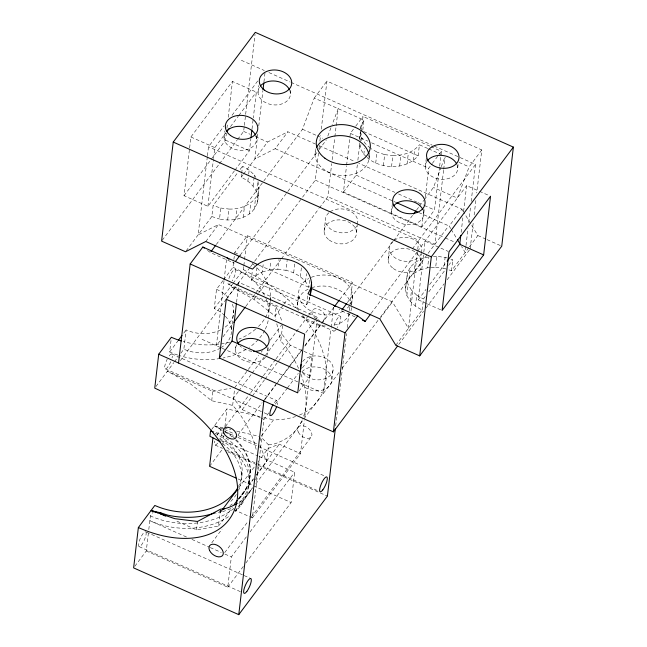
<?xml version="1.0" encoding="UTF-8"?>
<svg xmlns="http://www.w3.org/2000/svg" width="647" height="647" viewBox="0 0 647 647"><rect width="100%" height="100%" fill="white"/><g stroke="black" fill="none" stroke-linecap="round" stroke-linejoin="round"><path stroke-width="0.49" stroke-dasharray="3.23 2.43" d="M220.36 510.103L218.476 526.1L196.534 529.885L174.739 520.188M249.645 516.686L252.419 517.915L263.96 419.321L268.772 412.883M234.392 170.897L207.905 206.312L184.015 195.685L189.506 148.931M189.62 147.937L190.905 136.994L232.443 81.457L256.341 92.076L253.3 117.948M134.827 566.279L146.279 550.961L148.349 533.387M148.802 529.481L150.395 515.926L153.654 511.575M177.731 355.049A67.83 49.69 6.7 0 1 169.66 351.944L171.269 338.252M176.364 376.158L176.477 375.244M180.917 353.125L183.861 349.194L186.126 329.93A32.56 23.85 6.7 0 0 221.994 329.169M207.323 156.776L198.16 234.821L218.476 224.549L392.446 301.914L408.451 328.328L417.622 250.292M207.444 155.781L208.496 146.772L224.194 125.793M207.905 206.312L213.405 159.558M213.518 158.564L214.804 147.621L225.641 133.128M186.093 250.947L211.836 216.527L213.122 205.528L237.708 172.652M224.064 137.9L224.889 130.896M211.1 159.469L225.544 140.148L226.361 133.185M226.951 128.211L227.534 123.237M228.237 117.269L232.443 81.457M257.999 181.572C259.803 192.474 259.148 206.563 249.499 213.882C240.789 219.875 229.701 221.096 219.511 219.05L220.797 208.043L213.122 205.528M224.735 315.631A32.56 23.85 6.7 0 0 214.254 308.554L216.51 289.298L222.98 280.644M227.663 220.061L228.957 209.054C242.285 209.685 259.212 201.969 259.164 186.74M224.032 280.669L216.389 345.7L220.004 340.872M224.145 279.674L226.499 259.665M196.534 529.885L197.521 521.458M211.706 400.736L212.806 391.395L167.395 371.208L190.622 384.035L211.706 400.736L232.653 405.394L236.81 410.012A103.099 64.603 36.8 0 1 256.455 450.797M237.619 139.469L243.652 131.398L244.242 126.4M244.356 125.397L245.537 115.392M245.65 114.39L255.055 34.348M235.734 219.495L237.028 208.488M257.87 197.739C257.037 188.22 249.483 181.071 241.21 177.246L241.566 174.245M241.679 173.242L242.504 166.239L249.176 170.096L254.392 175.038L255.856 177.464M213.373 434.121L213.712 431.266A67.83 49.69 6.7 0 1 237.498 505.121M211.634 429.519L227.016 408.864L259.94 416.652M223.571 279.86L232.977 267.284L233.777 260.434M233.899 259.455L234.699 252.605L247.364 235.678L352.51 282.432L349.922 304.502M234.998 170.096L249.443 150.775L250.85 138.838M252.015 128.89L253.187 118.943M243.183 217.384L244.477 206.377M257.999 92.521L258.824 85.517M247.882 181.103L248.594 175.102M248.707 174.1L249.176 170.096M231.489 329.76L233.753 310.495M236.576 302.278L238.913 282.375L317.297 317.232L317.07 319.222M256.495 138.781L256.964 134.778M257.821 133.945L254.886 158.96L275.201 148.689L287.866 131.762L315.485 144.038M258.768 125.939L262.876 90.928M263.936 81.918L265.108 71.914M249.499 213.882L250.785 202.875M253.106 186.037L254.045 178.038M254.158 177.035L254.392 175.038M222.843 444.424L223.886 435.536M224.93 426.648L227.016 408.864M233.122 283.313L243.377 269.605L243.725 266.613M243.846 265.618L244.429 260.628M244.55 259.625L247.364 235.678M235.443 349.962L236.026 344.956M254.247 209.216L255.533 198.208M256.511 191.714L257.805 180.707M232.653 405.394L234.635 388.532M257.102 203.708L258.396 192.709M309.808 297.305L309.549 299.294L306.694 304.794L251.246 280.143L252.427 270.139M251.246 280.143L255.994 275.476L256.94 267.478M255.994 275.476L262.31 271.975L263.369 262.965M146.279 550.961L227.776 587.201L231.335 556.938L246.41 536.775M241.517 475.213L242.148 469.819M241.242 504.927L241.8 500.163M242.431 494.769L242.528 493.928M290.43 93.403L290.907 89.399M262.31 271.975L269.759 269.864L270.81 260.862M249.063 480.203L249.621 475.432M250.26 470.037L250.357 469.196M268.885 311.458L270.608 296.779M267.874 350.844L268.343 346.841M269.759 269.864L277.83 269.298L279.003 259.293M260.401 440.542L260.733 437.728M283.467 304.777L275.024 316.068L253.939 299.367L230.712 286.54L276.115 306.735L275.024 316.068L275.905 319.909M309.784 280.288L308.959 287.292C304.777 278.105 295.485 272.622 285.982 270.309L287.163 260.304M256.366 475.424L266.588 461.756L268.57 444.885L261.485 437.469M298.55 368.426A103.099 64.603 36.8 0 0 284.931 345.668L280.774 341.05L282.755 324.187M293.657 272.824L294.717 263.822M300.337 276.69L301.51 266.685M297.321 305.271L298.607 294.264M314.984 154.868L315.687 148.859M302.586 197.133L315.299 180.141L318.47 153.129M318.939 149.125L319.294 146.125M319.877 141.119L320.588 135.118M321.292 129.117L326.929 81.093L481.789 149.95L476.734 192.976M305.554 281.623L306.492 273.616M306.694 304.794L307.867 294.789M309.549 299.294L309.784 297.288M245.868 563.011L291.093 502.533L294.652 472.27L258.937 456.394M319.392 207.97L327.827 196.696L331.701 163.675M332.17 159.68L334.758 137.665M334.879 136.663L336.052 126.658M336.165 125.664L338.171 108.647L332.097 124.734M324.082 231.432L325.376 220.425M252.419 517.915L300.491 453.628L304.349 420.817M304.818 416.838L312.08 354.977L290.325 345.304L281.631 333.715L264.793 356.23M298.946 391.249L310.406 375.931L316.949 320.216M439.531 167.209L434.501 209.984L421.836 226.919L343.452 192.062L346.493 166.198M346.614 165.203L350.35 133.371L355.171 126.917M300.378 383.048L323.451 393.311L331.094 328.28M331.207 327.277L333.561 307.268M359.408 139.606L360.646 129.635M360.767 128.632L361.115 125.631L363.978 120.132L314.272 98.029L302.489 129.238L263.927 180.804M331.919 379.32L333.213 368.321M343.452 192.062L356.117 175.135L357.403 164.192M357.872 160.213L359.861 143.294M359.975 142.3L361.147 132.352M361.261 131.357L363.016 116.436L430.328 146.368M366.428 156.776L363.824 154.31L360.419 148.632L360.889 144.629M361.358 140.625L361.705 137.625L360.347 131.6M362.797 130.136L363.978 120.132M363.824 154.31L364.528 148.3M356.513 232.313L357.338 225.31M357.451 224.307L357.807 221.306A16.28 11.921 6.7 0 0 347.253 209.96A16.28 11.921 6.7 0 0 329.711 212.079M335.656 425.896L346.501 333.593M347.204 327.576L349.097 311.522M349.21 310.52L349.801 305.505M351.604 304.745L352.664 295.736M369.041 156.339L369.275 154.334M427.716 148.47L419.418 144.782L418.124 155.79C406.098 169.805 383.428 169.312 369.041 159.243L369.744 153.242M375.713 163.101L377.007 152.094L371.168 148.721M383.388 165.624L384.682 154.617L377.007 152.094M391.54 166.635L392.834 155.628C402.66 155.701 413.037 152.652 419.418 144.782M391.346 212.281L392.405 203.279M388.127 259.908L389.421 248.901M399.62 166.069L400.914 155.062M407.068 163.958L408.362 152.951M413.376 160.448L414.67 149.441M395.794 345.263L422.127 310.042L415.455 306.185L410.238 301.243L406.834 295.574L405.467 289.549L407.537 272.573L410.392 267.065L415.139 262.407L421.448 258.897L427.966 257.053M406.834 295.574L408.128 284.567L406.761 278.542L407.537 272.573M405.467 289.549L406.243 283.58L409.098 278.073L410.392 267.065M425.281 166.902L426.462 156.898M410.238 301.243L411.532 290.244L408.128 284.567M409.098 278.073L413.845 273.406L415.139 262.407M417.744 249.289L418.795 240.288L208.496 146.772M421.836 226.919L423.947 209.013M425.346 197.076L428.735 168.22L431.751 164.192M423.777 213.17L424.367 208.164M420.558 260.79L421.383 253.786M421.504 252.791L421.852 249.791A16.28 11.921 6.7 0 0 411.298 238.444A16.28 11.921 6.7 0 0 393.756 240.555M415.455 306.185L416.749 295.178L411.532 290.244M413.845 273.406L420.154 269.904L421.448 258.897M426.478 303.508L418.205 299.828L423.704 253.066M423.817 252.071L425.103 241.129L448.08 251.351M422.127 310.042L423.421 299.035L425.225 296.633M420.154 269.904L427.602 267.793L428.896 256.786M439.645 166.214L440.93 155.272M441.044 154.277L441.4 151.293L431.25 146.78M443.583 170.266L434.881 244.299L327.827 196.696M443.696 169.263L445.112 157.261M431.193 267.543L435.682 267.227L436.976 256.22L447.045 257.862M468.8 247.631L451.509 270.753L443.834 268.238L445.128 257.231M457.72 167.791L458.189 163.788M451.509 270.753L452.803 259.754L450.886 259.123M461.141 232.346L463.017 216.43M463.6 211.456L466.641 185.592L478.586 190.905M465.889 246.467L465.185 252.467L461.57 246.507M466.01 245.464L468.007 228.456M468.711 222.455L470.474 207.444M471.178 201.443L475.529 164.427L433.102 145.559M470.151 248.998L473.442 220.983M474.146 214.982L475.909 199.972M360.735 128.616L361.115 125.631M359.57 138.628L359.829 136.638L361.463 133.492M327.819 136.08L331.741 125.672M424.408 199.551L433.45 187.468L440.947 167.605M441.303 166.659L445.225 156.259M481.789 149.95L469.124 166.886L457.348 198.095L433.45 187.468M232.038 115.303L257.991 80.6M230.453 126.691L238.282 116.225M238.88 115.425L256.341 92.076M184.015 195.685L210.501 160.27M162.203 240.32L218.912 164.475M219.519 163.675L237.012 140.278M240.102 169.449L242.504 166.239M241.21 177.246L242.997 174.86M243.587 174.067L267.551 142.025L287.866 131.762M205.811 241.485L218.476 224.549M314.272 98.029L326.929 81.093M216.333 244.453L263.329 181.605M240.231 255.08L287.228 192.232M287.826 191.423L318.559 150.339M319.157 149.53L326.387 139.865M169.66 351.944L177.893 340.937M183.772 333.076L186.126 329.93M155.943 386.526L173.865 362.555M174.455 361.77L177.982 357.055M214.254 308.554L232.524 284.122M180.351 360.589L226.345 299.092M226.951 298.283L237.231 284.526M237.837 283.718L249.944 267.534M250.551 266.726L254.182 261.865M254.781 261.056L301.987 197.942M226.256 299.31L235.904 286.411M236.503 285.602L238.913 282.375M355.777 126.116L363.016 116.436M223.013 336.844L232.653 323.953M245.909 306.233L254.942 294.159M255.541 293.35L280.838 259.52M281.445 258.711L318.785 208.779M253.939 299.367L258.161 293.722M258.76 292.913L266.604 282.432L287.68 299.14A103.099 64.603 36.8 0 1 298.971 310.867M284.065 303.977L287.68 299.14M234.74 387.61L258.8 355.438M261.202 352.219L262.407 350.617M270.228 340.16L281.655 324.875M238.322 391.621L233.51 398.059L242.213 409.648L260.337 417.703M238.929 390.82L251.554 373.926M252.16 373.125L264.186 357.039M225.415 426.527L250.138 393.465M250.745 392.656L262.803 376.53M263.402 375.729L275.468 359.603M276.067 358.794L308.029 316.06M308.627 315.251L312.25 310.414M242.213 409.648L251.837 396.773M252.435 395.972L264.461 379.886M265.068 379.085L290.325 345.304M305.845 332.55L315.493 319.65M316.092 318.842L317.297 317.232M432.35 163.384L438.383 155.32M438.981 154.52L441.4 151.293M209.596 466.301L222.261 449.366M238.031 434.93L262.148 402.677M264.566 399.458L289.888 365.587M290.495 364.779L301.947 349.461M304.963 345.433L324.859 318.825M264.477 400.153L275.929 384.836M276.536 384.027L288.594 367.9M289.193 367.092L301.858 350.164M304.874 346.129L321.155 324.357M321.761 323.557L333.82 307.43M339.845 299.367L352.51 282.432M347.285 302.683L393.077 241.452M393.683 240.644L412.964 214.861M416.579 210.024L418.989 206.805M419.588 205.997L423.809 200.36M275.396 404.035L286.823 388.758M287.422 387.949L298.251 373.473M302.456 367.844L312.08 354.977M261.445 435.989L273.503 419.863A103.099 64.603 36.8 0 0 295.606 416.514M412.365 248.885L475.529 164.427M221.881 510.313L220.077 512.723L231.189 508.477L233.033 509.302M238.711 487.814L254.934 466.115M257.935 462.095L268.157 448.436L279.269 444.19L300.491 453.628M371.184 313.31L416.975 252.079M417.582 251.271L466.641 185.592M238.403 498.837L253.43 478.748M256.43 474.728L279.269 444.19M218.476 526.1L232.305 507.596M238.322 499.557L253.357 479.443M235.128 510.904L252.403 487.789A103.099 64.603 36.8 0 1 237.36 503.293M300.523 423.445L320.783 396.352M323.451 393.311L339.109 372.365M342.126 368.337L378.269 320.014M380.671 316.795L447.546 227.372M211.779 542.809L222.026 529.1M235.298 511.365L252.176 488.784M255.8 483.948L298.008 427.505M379.781 318.842L392.446 301.914M450.724 228.609L449.18 226.054L461.837 209.118L358.745 163.279M224.695 552.627L248.205 521.175M251.222 517.147L311.522 436.515M418.205 299.828L426.033 289.363M429.648 284.534L446.503 261.995M428.824 291.821L445.605 269.37M448.606 265.367L452.803 259.754M250.025 531.939L294.652 472.27M469.407 246.822L477.85 235.54L463.907 212.523M398.746 344.479L423.559 311.304M425.977 308.069L444.133 283.798M447.158 279.747L469.544 249.807M227.776 587.201L243.458 566.238M212.806 391.395L230.922 388.273M268.57 444.885L273.349 444.238A103.099 64.603 36.8 0 0 302.198 420.057M433.385 256.471L436.976 256.22M427.602 267.793L430.295 267.607M384.682 154.617L392.834 155.628M220.797 208.043L228.957 209.054M435.682 267.227L443.834 268.238M277.83 269.298L285.982 270.309M263.814 417.574L273.503 419.863M214.351 425.799L223.069 427.861M224.04 428.088L230.817 429.697M236.632 431.072L258.905 436.337M211.836 216.527L219.511 219.05M223.522 429.066L214.335 425.944M241.331 60.292L264.308 70.507M268.917 72.553L290.131 81.991M291.053 82.395L432.18 145.146M428.637 148.883L441.537 154.617M459.014 162.389L469.124 166.886M363.59 131.535L418.124 155.79M350.35 133.371L367.868 141.159M371.564 142.801L428.735 168.22M479.508 191.31L489.617 195.806M302.489 129.238L316.278 135.369M317.2 135.773L322.716 138.232M319.165 145.672L355.066 161.637M356.117 175.135L394.848 192.353M398.536 193.995L413.296 200.554M414.217 200.966L416.983 202.196M417.905 202.608L423.437 205.067M424.359 205.479L434.501 209.984M243.652 131.398L250.09 134.261M255.597 136.711L267.551 142.025M477.85 235.54L486.123 239.212M487.037 239.625L501.748 246.159M275.201 148.689L393.028 201.08M393.95 201.492L395.786 202.309M418.803 212.548L449.18 226.054M225.544 140.148L249.443 150.775M315.299 180.141L444.343 237.522M445.265 237.934L453.563 241.622M190.905 136.994L214.804 147.621M427.4 303.912L442.103 310.455M259.196 265.221L309.824 287.737M355.049 316.868L341.26 310.738L339.02 309.096M234.99 269.427L340.136 316.181M228.698 284.397L333.852 331.151M302.109 372.235L310.406 375.931M202.05 339.327L221.007 347.754M221.929 348.167L226.539 350.221M227.469 350.625L299.456 382.636M171.69 353.925L276.843 400.679M165.406 368.887L263.175 412.365M264.097 412.778L270.559 415.649M261.242 418.108L263.96 419.321M224.428 429.462L234.416 433.911M238.056 435.528L257.126 444.004M225.14 431.743L237.134 437.073M238.056 437.485L324.754 476.038M219.559 438.884L258.024 455.981M215.16 445.063L222.544 448.347M226.232 449.988L318.47 491M227.793 451.824L257.312 464.95M258.234 465.363L327.406 496.12M237.983 478.917L291.093 502.533M233.955 509.715L248.723 516.274M186.465 536.986L149.837 520.698A67.83 49.69 6.7 0 0 230.259 515.53M191.957 539.428L209.361 547.16M210.275 547.572L221.258 552.457M224.921 554.083L231.335 556.938M146.392 532.109L243.24 575.167M244.162 575.579L250.624 578.45M139.186 546.658L240.644 591.779M243.377 269.605L266.604 282.432M221.719 430.126L214.885 426.187L228.828 433.344A67.83 49.69 6.7 0 1 235.597 439.087M416.749 295.178L423.421 299.035M224.832 431.929L228.731 434.186A67.83 49.69 6.7 0 1 232.613 437.283M220.764 440.437L227.534 444.352L238.783 454.987L246.127 467.215A67.83 49.69 6.7 0 1 235.548 511.227M232.71 262.043L234.206 263.135L210.307 252.508L206.571 249.774M370.335 148.236L365.118 143.302L361.705 137.625M367.084 157.391L369.041 159.243M461.837 209.118L463.389 211.674M451.242 229.459L456.919 238.832M276.115 306.735L282.488 322.352M259.851 445.217L266.588 461.756M276.787 323.759L280.774 341.05M359.247 143.464L360.419 148.632M236.284 439.774A67.83 49.69 6.7 0 1 238.897 498.198M232.305 503.973A67.83 49.69 6.7 0 1 230 505.59M221.452 510.337A67.83 49.69 6.7 0 1 219.624 511.146M215.014 433.118A59.686 43.721 6.7 0 1 238.452 486.512M233.899 508.388A67.83 49.69 6.7 0 1 150.395 515.926M235.5 439.928A67.83 49.69 6.7 0 1 238.8 499.039M221.355 511.179A67.83 49.69 6.7 0 1 215.928 513.403M222.568 443.664A59.686 43.721 6.7 0 1 238.67 490.143M236.333 494.494A59.686 43.721 6.7 0 1 229.475 502.654M265.949 298.469A67.83 49.69 6.7 0 1 265.116 329.566M264.68 330.431A67.83 49.69 6.7 0 1 249.313 347.318M246.086 349.38A67.83 49.69 6.7 0 1 223.142 357.969M220.247 358.487A67.83 49.69 6.7 0 1 178.661 355.349M232.977 267.284A67.83 49.69 6.7 0 1 264.825 295.946M232.338 304.26A32.56 23.85 6.7 0 1 222.811 328.7M216.51 289.298A32.56 23.85 6.7 0 1 228.82 298.396M225.374 316.294A32.56 23.85 6.7 0 1 221.331 347.479M220.546 347.965A32.56 23.85 6.7 0 1 183.861 349.194M257.215 268.044A67.83 49.69 6.7 0 1 258.485 326.468M255.638 329.105A67.83 49.69 6.7 0 1 238.953 339.109M229.734 342.174A67.83 49.69 6.7 0 1 183.198 341.519M234.699 252.605A67.83 49.69 6.7 0 1 240.935 255.711M252.209 263.386A67.83 49.69 6.7 0 1 254.433 265.327M169.199 355.907A8.136 2.167 -66 0 1 172.053 357.92M170.776 361.705A8.136 2.167 -66 0 1 165.139 368.79A8.136 2.167 -66 0 1 167.209 359.182M257.983 465.549A103.099 64.603 36.8 0 1 255.468 480.81M300.928 374.16A103.099 64.603 36.8 0 1 302.578 419.183M302.796 315.477A103.099 64.603 36.8 0 1 299.472 415.05M316.237 318.809A7.594 4.764 36.8 0 1 313.059 309.476A7.594 4.764 36.8 0 1 323.71 313.091A7.594 4.764 36.8 0 1 321.381 320.556M319.707 320.346A7.594 4.764 36.8 0 1 317.952 319.755M145.939 532.028A8.136 2.167 -66 0 1 142.016 544.216A8.136 2.167 -66 0 1 138.984 542.073A8.136 2.167 -66 0 1 145.47 531.697M222.107 432.503A8.136 2.167 -66 0 1 219.956 439.176M217.659 443.082A8.136 2.167 -66 0 1 214.804 441.068M216.963 435.358A8.136 2.167 -66 0 1 221.452 430.101M228.876 278.558A8.136 2.167 -66 0 1 235.249 269.532A8.136 2.167 -66 0 1 232.2 280.911M230.235 283.54A8.136 2.167 -66 0 1 228.043 281.995M274.344 402.66A8.136 2.167 -66 0 1 277.199 404.682M334.03 325.312A8.136 2.167 -66 0 1 340.403 316.286A8.136 2.167 -66 0 1 337.354 327.665M336.343 329.169A8.136 2.167 -66 0 1 333.156 330.002M356.796 225.86A16.28 11.921 6.7 0 1 333.528 230.809A16.28 11.921 6.7 0 1 329.016 212.628M267.171 347.73A16.28 11.921 6.7 0 1 266.863 355.397M265.472 357.427A16.28 11.921 6.7 0 1 243.595 360.347A16.28 11.921 6.7 0 1 237.32 344.026M251.845 351.272A16.28 11.921 6.7 0 1 239.794 345.684M302.659 361.503A16.28 11.921 6.7 0 1 327.786 359.522A16.28 11.921 6.7 0 1 326.201 378.22A16.28 11.921 6.7 0 1 301.825 371.305M421.181 253.616A16.28 11.921 6.7 0 1 398.042 259.504A16.28 11.921 6.7 0 1 393.061 241.105M311.272 277.337A27.134 19.871 6.7 0 1 343.177 280.774A27.134 19.871 6.7 0 1 350.545 304.114M349.534 305.627A27.134 19.871 6.7 0 1 346.226 309.048M343.258 311.078A27.134 19.871 6.7 0 1 304.794 306.581A27.134 19.871 6.7 0 1 308.797 278.493M301.89 371.855A16.28 11.921 6.7 0 1 327.261 371.111A16.28 11.921 6.7 0 1 324.018 389.599A16.28 11.921 6.7 0 1 300.192 381.56M350.084 313.528A27.134 19.871 6.7 0 1 332.291 325.498M325.328 325.983A27.134 19.871 6.7 0 1 301.429 315.356M298.493 310.471A27.134 19.871 6.7 0 1 309.978 288.336M311.725 287.689A27.134 19.871 6.7 0 1 351.37 306.743M351.386 307.608A27.134 19.871 6.7 0 1 350.706 311.886M255.791 135.668A16.28 11.921 6.7 0 1 239.277 150.225A16.28 11.921 6.7 0 1 225.48 132.643M423.073 210.049A16.28 11.921 6.7 0 1 406.033 224.549A16.28 11.921 6.7 0 1 393.222 206.353M457.008 164.67A16.28 11.921 6.7 0 1 440.494 179.235A16.28 11.921 6.7 0 1 426.697 161.645M289.727 90.289A16.28 11.921 6.7 0 1 273.212 104.846A16.28 11.921 6.7 0 1 259.415 87.264M368.855 154.601A27.134 19.871 6.7 0 1 340.637 175.434A27.134 19.871 6.7 0 1 315.655 149.716M298.235 432.002A8.136 5.103 36.8 0 0 310.649 437.526A8.136 5.103 36.8 0 0 305.408 426.51A8.136 5.103 36.8 0 0 298.235 432.002M329.25 240.037A16.28 11.921 6.7 0 0 356.117 235.403A16.28 11.921 6.7 0 0 335.534 220.182A16.28 11.921 6.7 0 0 329.25 240.037M393.295 268.513A16.28 11.921 6.7 0 0 420.162 263.879A16.28 11.921 6.7 0 0 399.579 248.658A16.28 11.921 6.7 0 0 393.295 268.513"/><path stroke-width="0.97" d="M310.746 288.141L379.781 318.842L395.794 345.263L419.693 355.89L501.748 246.159L513.378 147.112L255.29 32.35L173.234 142.073L161.596 241.121L185.495 251.748L205.811 241.485L258.282 264.817M237.489 488.25A59.686 43.721 6.7 0 1 154.827 505.453L138.361 527.54L133.622 567.896L238.767 614.65L327.406 496.12L335.308 428.904M181.314 340.969A67.83 49.69 6.7 0 1 171.382 337.273L158.725 354.208L154.738 388.135A103.099 64.603 36.8 0 1 237.36 498.222A103.099 64.603 36.8 0 1 138.361 527.54M178.54 363.016L190.169 263.968L202.834 247.033L252.54 269.136C262.722 257.013 281.122 255.986 294.951 261.825C308.918 267.575 314.652 280.992 310.067 295.315L311.611 282.318M219.357 358.009L226.256 299.31L304.64 334.167L297.741 392.858L219.357 358.009L232.022 341.074L236.462 303.273M212.92 437.987L209.596 466.301L236.155 478.109M250.963 137.843L251.901 129.885M262.997 89.925L263.822 82.921M238.767 614.65L263.871 400.962M158.725 354.208L333.391 431.873L345.029 332.825L357.694 315.89L365.159 321.365L370.585 314.118M419.693 355.89L431.323 256.843L513.378 147.112M447.101 261.194L459.742 244.291L460.793 235.33M483.641 254.91L490.531 196.219L449.002 251.756L442.103 310.455L483.641 254.91L459.742 244.291M160.731 513.734L160.836 512.877L151.026 510.604M310.843 288.287L307.988 293.787L357.694 315.89M226.846 131.519L229.248 128.3M210.906 251.699L215.726 245.253M235.411 261.525L239.625 255.88M178.483 340.152L182.009 335.437M233.858 322.343L245.302 307.042M334.418 306.621L339.246 300.168M341.867 309.937L346.687 303.492M413.562 214.06L415.972 210.833M222.479 509.512L236.907 490.224M234.198 504.466L237.198 500.446M333.391 431.873L397.533 346.105M158.005 512.845L151.633 510.758L174.803 518.684L197.521 521.458L220.449 509.229L225.229 508.582A103.099 64.603 36.8 0 0 237.36 503.293M396.708 202.721L417.881 212.135M173.234 142.073L431.323 256.843M362.401 320.144L365.159 321.365M190.169 263.968L345.029 332.825M232.022 341.074L300.265 371.418M165.656 516.152L160.205 513.726L160.836 512.877L167.67 515.125A67.83 49.69 6.7 0 0 215.119 512.885M333.795 305.263L335.292 306.363M226.733 257.66L228.973 259.301M202.834 247.033L204.331 248.133M457.437 239.689L460.535 244.801M224.129 509.035A67.83 49.69 6.7 0 1 222.35 509.917M212.353 431.784A59.686 43.721 6.7 0 0 210.55 430.951L209.911 436.345A59.686 43.721 6.7 0 1 220.247 442.022M276.665 406.518A8.136 2.167 -66 0 1 270.373 415.592A8.136 2.167 -66 0 1 273.01 404.731M238.67 344.309A16.28 11.921 6.7 0 1 247.51 327.835A16.28 11.921 6.7 0 1 268.885 338.009A16.28 11.921 6.7 0 1 253.543 351.386M237.845 343.379A16.28 11.921 6.7 0 1 253.187 338.575A16.28 11.921 6.7 0 1 266.823 346.97M300.992 369A16.28 11.921 6.7 0 1 301.178 364.35M393.748 205.706A16.28 11.921 6.7 0 1 409.098 200.902A16.28 11.921 6.7 0 1 422.734 209.296M427.157 160.974A16.28 11.921 6.7 0 1 442.508 155.458A16.28 11.921 6.7 0 1 456.669 163.917M226.466 131.317A16.28 11.921 6.7 0 1 241.816 126.513A16.28 11.921 6.7 0 1 255.452 134.908M260.401 85.938A16.28 11.921 6.7 0 1 275.751 81.134A16.28 11.921 6.7 0 1 289.387 89.529M316.666 147.273A27.134 19.871 6.7 0 1 344.568 135.886A27.134 19.871 6.7 0 1 368.685 153.719M223.822 433.142A7.594 4.764 36.8 0 0 235.411 438.294A7.594 4.764 36.8 0 0 230.518 428.015A7.594 4.764 36.8 0 0 223.822 433.142M209.596 550.532A8.136 5.103 36.8 0 0 222.01 556.048A8.136 5.103 36.8 0 0 216.769 545.041A8.136 5.103 36.8 0 0 209.596 550.532M246.83 591.439A8.136 2.167 -66 0 0 251.093 578.782A8.136 2.167 -66 0 0 244.509 587.581A8.136 2.167 -66 0 0 246.83 591.439M322.813 489.844A8.136 2.167 -66 0 0 327.067 477.187A8.136 2.167 -66 0 0 320.491 485.986A8.136 2.167 -66 0 0 322.813 489.844M230.526 135.498A16.28 11.921 6.7 0 0 257.393 130.864A16.28 11.921 6.7 0 0 236.81 115.643A16.28 11.921 6.7 0 0 230.526 135.498M397.808 209.887A16.28 11.921 6.7 0 0 424.675 205.253A16.28 11.921 6.7 0 0 404.092 190.032A16.28 11.921 6.7 0 0 397.808 209.887M264.461 90.119A16.28 11.921 6.7 0 0 291.328 85.485A16.28 11.921 6.7 0 0 270.745 70.264A16.28 11.921 6.7 0 0 264.461 90.119M431.743 164.508A16.28 11.921 6.7 0 0 458.61 159.874A16.28 11.921 6.7 0 0 438.027 144.645A16.28 11.921 6.7 0 0 431.743 164.508M324.891 158.2A27.134 19.871 6.7 0 0 369.663 150.476A27.134 19.871 6.7 0 0 335.364 125.106A27.134 19.871 6.7 0 0 324.891 158.2"/></g></svg>
